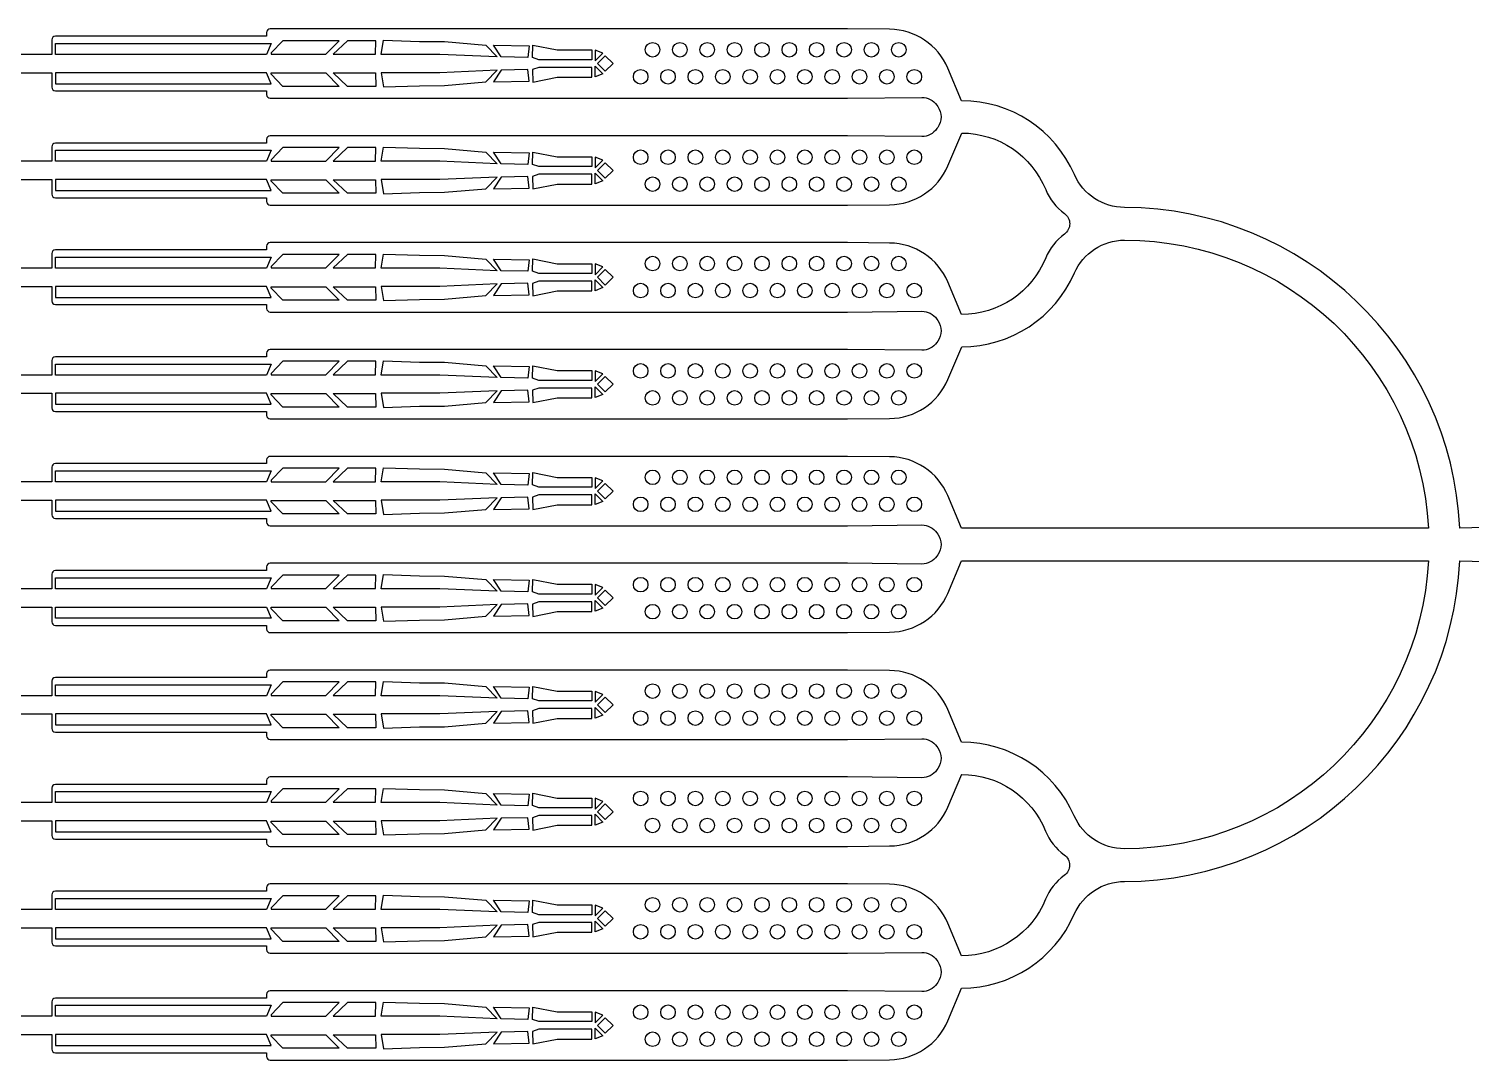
# Model space of a CAD drawing. Header units: millimetres. Extents: x 1762 to 23394, y 1311 to 16310.
# Drawn here: x 18372 to 20744, y 13691 to 15387 of the extents above; entities that cross this region are included whole.
import ezdxf

# ---------------------------------------------------------------- set-up
doc = ezdxf.new("R2010")
doc.units = ezdxf.units.MM
doc.layers.add('2-LIGHT', color=80, linetype='Continuous')
doc.layers.add('3-DARK', color=5, linetype='Continuous')

msp = doc.modelspace()

# ---------------------------------------------------------------- linework, layer by layer
at = {"layer": '2-LIGHT'}
for points in [[(19906.4, 15269), (19883.6, 15322.8), (19883.6, 15322.8, 0.297874), (19788, 15386.8), (19788, 15386.8), (19718.6, 15387.5), (18769.3, 15387.5, 0.414202), (18763.3, 15381.5), (18763.3, 15375.5), (18415.9, 15375.5, 0.414214), (18409.9, 15369.5), (18409.9, 15345.4), (17725, 15345.4), (16405.9, 15353.1), (11520.9, 14598.3, -0.038341)], [(21840, 14596.7), (20725.8, 14565.9, 0.399021), (20174.4, 15093.7, -0.298237), (20091.9, 15147.8), (20091.9, 15147.8, 0.298237), (19906.4, 15269.2, -0.298237)], [(11520.9, 14481.3), (16405.9, 13726.5), (17724.3, 13733.2), (18409.9, 13733.2), (18409.9, 13733.2), (18409.9, 13709.1, 0.414214), (18415.9, 13703.1), (18763.3, 13703.1), (18763.3, 13697.1, 0.414202), (18769.3, 13691.1), (19718.6, 13691.1), (19788, 13691.8), (19788, 13691.8, 0.297874), (19883.6, 13755.7), (19883.6, 13755.7), (19906.4, 13809.5, 0.297847), (20091.6, 13931), (20091.6, 13931, -0.298237), (20174.1, 13985, 0.399114), (20725.7, 14512.7), (21839.9, 14482)]]:
    msp.add_lwpolyline(points, format="xyb", dxfattribs=at)
at = {"layer": '3-DARK'}
for points in [[(18415.9, 15363.5), (18415.9, 15363.5), (18770.6, 15363.5), (18763.3, 15345.4), (18415.9, 15345.4)], [(18790.1, 15368), (18770.7, 15348.1), (18770.7, 15345.8), (18860.7, 15345.8), (18882.9, 15368)], [(18896.5, 15368), (18872.7, 15345.8), (18942.6, 15345.8), (18943.1, 15368)], [(19014.9, 15366.8), (19056, 15366.4), (19123.9, 15360.5), (19142.7, 15341.3), (19048.1, 15345.4), (18951.7, 15345.4), (18955.3, 15368.7)], [(19194.9, 15359.4), (19193, 15340.3), (19149.3, 15341.3), (19136.7, 15360.5)], [(19298.3, 15336.7), (19210.8, 15336.7), (19200.6, 15340.3), (19201.4, 15360.7), (19241.1, 15352.8), (19298.3, 15352.8)], [(19316.1, 15347.4), (19303.4, 15352.4), (19303.4, 15334.6)], [(19241.1, 15308), (19298.3, 15308), (19298.3, 15324.1), (19210.8, 15324.1), (19200.6, 15320.4), (19201.4, 15300)], [(19316.1, 15313.4), (19303.4, 15308.4), (19303.4, 15326.1)], [(19333.1, 15330.4), (19320.3, 15317.7), (19307.6, 15330.4), (19320.3, 15343.1)], [(18415.9, 15297.3), (18415.9, 15297.3), (18770.6, 15297.3), (18763.3, 15315.4), (18415.9, 15315.4)], [(18790.1, 15292.8), (18770.7, 15312.7), (18770.7, 15315), (18860.7, 15315), (18882.9, 15292.8)], [(18896.5, 15292.8), (18872.7, 15315), (18942.6, 15315), (18943.1, 15292.8)], [(19048.1, 15315.4), (18951.7, 15315.4), (18955.3, 15292.1), (19014.9, 15294), (19056, 15294.4), (19123.9, 15300.3), (19142.7, 15319.5)], [(19193, 15320.5), (19149.3, 15319.5), (19136.7, 15300.3), (19194.9, 15301.3)], [(18415.9, 15187.7), (18415.9, 15187.7), (18770.6, 15187.7), (18763.3, 15169.6), (18415.9, 15169.6)], [(18790.1, 15192.2), (18770.7, 15172.3), (18770.7, 15170), (18860.7, 15170), (18882.9, 15192.2)], [(18872.7, 15170), (18942.6, 15170), (18943.1, 15192.2), (18896.5, 15192.2)], [(18951.7, 15169.6), (18951.7, 15169.6), (18955.3, 15192.9), (19014.9, 15191), (19056, 15190.6), (19123.9, 15184.7), (19142.7, 15165.5), (19048.1, 15169.6)], [(19193, 15164.5), (19149.3, 15165.5), (19136.7, 15184.7), (19194.9, 15183.6)], [(19241.1, 15177), (19298.3, 15177), (19298.3, 15160.9), (19210.8, 15160.9), (19200.6, 15164.5), (19201.4, 15184.9)], [(19316.1, 15171.6), (19303.4, 15176.6), (19303.4, 15158.8)], [(19333.1, 15154.6), (19320.3, 15167.3), (19307.6, 15154.6), (19320.3, 15141.9)], [(18415.9, 15121.5), (18415.9, 15121.5), (18770.6, 15121.5), (18763.3, 15139.6), (18415.9, 15139.6)], [(18790.1, 15117), (18770.7, 15136.9), (18770.7, 15139.2), (18860.7, 15139.2), (18882.9, 15117)], [(18896.5, 15117), (18872.7, 15139.2), (18942.6, 15139.2), (18943.1, 15117)], [(18951.7, 15139.6), (18951.7, 15139.6), (18955.3, 15116.3), (19014.9, 15118.2), (19056, 15118.6), (19123.9, 15124.5), (19142.7, 15143.7), (19048.1, 15139.6)], [(19193, 15144.7), (19149.3, 15143.7), (19136.7, 15124.5), (19194.9, 15125.5)], [(19298.3, 15148.3), (19210.8, 15148.3), (19200.6, 15144.6), (19201.4, 15124.2), (19241.1, 15132.2), (19298.3, 15132.2)], [(19316.1, 15137.6), (19303.4, 15132.6), (19303.4, 15150.3)], [(18770.7, 14996.5), (18770.7, 14994.2), (18860.7, 14994.2), (18882.9, 15016.4), (18790.1, 15016.4)], [(18872.7, 14994.2), (18942.6, 14994.2), (18943.1, 15016.4), (18896.5, 15016.4)], [(19142.7, 14989.7), (19048.1, 14993.8), (18951.7, 14993.8), (18955.3, 15017.1), (19014.9, 15015.2), (19056, 15014.8), (19123.9, 15008.9)], [(18415.9, 15011.9), (18415.9, 15011.9), (18770.6, 15011.9), (18763.3, 14993.8), (18415.9, 14993.8)], [(19193, 14988.7), (19149.3, 14989.7), (19136.7, 15008.9), (19194.9, 15007.8)], [(19298.3, 15001.2), (19298.3, 14985.1), (19210.8, 14985.1), (19200.6, 14988.7), (19201.4, 15009.1), (19241.1, 15001.2)], [(19316.1, 14995.8), (19303.4, 15000.8), (19303.4, 14983)], [(19193, 14968.9), (19149.3, 14967.9), (19136.7, 14948.7), (19194.9, 14949.7)], [(19298.3, 14956.4), (19298.3, 14972.5), (19210.8, 14972.5), (19200.6, 14968.8), (19201.4, 14948.4), (19241.1, 14956.4)], [(19303.4, 14956.8), (19303.4, 14974.5), (19316.1, 14961.8)], [(19333.1, 14978.8), (19320.3, 14966.1), (19307.6, 14978.8), (19320.3, 14991.5)], [(18415.9, 14945.7), (18415.9, 14945.7), (18770.6, 14945.7), (18763.3, 14963.8), (18415.9, 14963.8)], [(18860.7, 14963.4), (18882.9, 14941.2), (18790.1, 14941.2), (18770.7, 14961.1), (18770.7, 14963.4)], [(18896.5, 14941.2), (18872.7, 14963.4), (18942.6, 14963.4), (18943.1, 14941.2)], [(19056, 14942.8), (19123.9, 14948.7), (19142.7, 14967.9), (19048.1, 14963.8), (18951.7, 14963.8), (18955.3, 14940.5), (19014.9, 14942.4)], [(18415.9, 14836.1), (18415.9, 14836.1), (18770.6, 14836.1), (18763.3, 14818), (18415.9, 14818)], [(18770.7, 14818.4), (18860.7, 14818.4), (18882.9, 14840.6), (18790.1, 14840.6), (18770.7, 14820.7)], [(18896.5, 14840.6), (18872.7, 14818.4), (18942.6, 14818.4), (18943.1, 14840.6)], [(18951.7, 14818), (18951.7, 14818), (18955.3, 14841.3), (19014.9, 14839.4), (19056, 14839), (19123.9, 14833.1), (19142.7, 14813.9), (19048.1, 14818)], [(19193, 14812.9), (19149.3, 14813.9), (19136.7, 14833.1), (19194.9, 14832)], [(19241.1, 14825.4), (19298.3, 14825.4), (19298.3, 14809.3), (19210.8, 14809.3), (19200.6, 14812.9), (19201.4, 14833.3)], [(19316.1, 14820), (19303.4, 14825), (19303.4, 14807.2)], [(19320.3, 14790.3), (19333.1, 14803), (19320.3, 14815.7), (19307.6, 14803)], [(18415.9, 14769.9), (18415.9, 14769.9), (18770.6, 14769.9), (18763.3, 14788), (18415.9, 14788)], [(18790.1, 14765.4), (18770.7, 14785.3), (18770.7, 14787.6), (18860.7, 14787.6), (18882.9, 14765.4)], [(18896.5, 14765.4), (18872.7, 14787.6), (18942.6, 14787.6), (18943.1, 14765.4)], [(19142.7, 14792.1), (19048.1, 14788), (18951.7, 14788), (18955.3, 14764.7), (19014.9, 14766.6), (19056, 14767), (19123.9, 14772.9)], [(19193, 14793.1), (19149.3, 14792.1), (19136.7, 14772.9), (19194.9, 14773.9)], [(19298.3, 14796.7), (19210.8, 14796.7), (19200.6, 14793), (19201.4, 14772.6), (19241.1, 14780.6), (19298.3, 14780.6)], [(19316.1, 14786), (19303.4, 14781), (19303.4, 14798.7)], [(18415.9, 14660.3), (18415.9, 14660.3), (18770.6, 14660.3), (18763.3, 14642.2), (18415.9, 14642.2)], [(18790.1, 14664.8), (18770.7, 14644.9), (18770.7, 14642.6), (18860.7, 14642.6), (18882.9, 14664.8)], [(18872.7, 14642.6), (18942.6, 14642.6), (18943.1, 14664.8), (18896.5, 14664.8)], [(19142.7, 14638.1), (19048.1, 14642.2), (18951.7, 14642.2), (18955.3, 14665.5), (19014.9, 14663.6), (19056, 14663.2), (19123.9, 14657.3)], [(19193, 14637.1), (19149.3, 14638.1), (19136.7, 14657.3), (19194.9, 14656.2)], [(19298.3, 14633.5), (19210.8, 14633.5), (19200.6, 14637.2), (19201.4, 14657.5), (19241.1, 14649.6), (19298.3, 14649.6)], [(19316.1, 14644.2), (19303.4, 14649.2), (19303.4, 14631.5)], [(19333.1, 14627.2), (19320.3, 14614.5), (19307.6, 14627.2), (19320.3, 14639.9)], [(18415.9, 14594.1), (18415.9, 14594.1), (18770.6, 14594.1), (18763.3, 14612.2), (18415.9, 14612.2)], [(18951.7, 14612.2), (18951.7, 14612.2), (18955.3, 14588.9), (19014.9, 14590.8), (19056, 14591.2), (19123.9, 14597.1), (19142.7, 14616.3), (19048.1, 14612.2)], [(19193, 14617.3), (19149.3, 14616.3), (19136.7, 14597.1), (19194.9, 14598.2)], [(19200.6, 14617.2), (19201.4, 14596.9), (19241.1, 14604.8), (19298.3, 14604.8), (19298.3, 14620.9), (19210.8, 14620.9)], [(19316.1, 14610.2), (19303.4, 14605.2), (19303.4, 14622.9)], [(18790.1, 14589.6), (18770.7, 14609.5), (18770.7, 14611.8), (18860.7, 14611.8), (18882.9, 14589.6)], [(18896.5, 14589.6), (18872.7, 14611.8), (18942.6, 14611.8), (18943.1, 14589.6)], [(18415.9, 14484.5), (18415.9, 14484.5), (18770.6, 14484.5), (18763.3, 14466.4), (18415.9, 14466.4)], [(18790.1, 14489), (18770.7, 14469.1), (18770.7, 14466.8), (18860.7, 14466.8), (18882.9, 14489)], [(18872.7, 14466.8), (18942.6, 14466.8), (18943.1, 14489), (18896.5, 14489)], [(19142.7, 14462.3), (19048.1, 14466.4), (18951.7, 14466.4), (18955.3, 14489.7), (19014.9, 14487.8), (19056, 14487.4), (19123.9, 14481.5)], [(19136.7, 14481.5), (19194.9, 14480.4), (19193, 14461.3), (19149.3, 14462.3)], [(19298.3, 14473.8), (19298.3, 14457.7), (19210.8, 14457.7), (19200.6, 14461.4), (19201.4, 14481.7), (19241.1, 14473.8)], [(19316.1, 14468.4), (19303.4, 14473.4), (19303.4, 14455.7)], [(19316.1, 14434.4), (19303.4, 14429.4), (19303.4, 14447.1)], [(19333.1, 14451.4), (19320.3, 14464.1), (19307.6, 14451.4), (19320.3, 14438.7)], [(18415.9, 14418.3), (18415.9, 14418.3), (18415.9, 14436.4), (18763.3, 14436.4), (18770.6, 14418.3)], [(18790.1, 14413.8), (18770.7, 14433.7), (18770.7, 14436), (18860.7, 14436), (18882.9, 14413.8)], [(18872.7, 14436), (18942.6, 14436), (18943.1, 14413.8), (18896.5, 14413.8)], [(19123.9, 14421.3), (19142.7, 14440.5), (19048.1, 14436.4), (18951.7, 14436.4), (18955.3, 14413.1), (19014.9, 14415), (19056, 14415.4)], [(19193, 14441.5), (19149.3, 14440.5), (19136.7, 14421.3), (19194.9, 14422.4)], [(19298.3, 14445.1), (19210.8, 14445.1), (19200.6, 14441.4), (19201.4, 14421.1), (19241.1, 14429), (19298.3, 14429)], [(18415.9, 14308.7), (18415.9, 14308.7), (18770.6, 14308.7), (18763.3, 14290.6), (18415.9, 14290.6)], [(18860.7, 14291), (18882.9, 14313.2), (18790.1, 14313.2), (18770.7, 14293.3), (18770.7, 14291)], [(18896.5, 14313.2), (18872.7, 14291), (18942.6, 14291), (18943.1, 14313.2)], [(19142.7, 14286.5), (19048.1, 14290.6), (18951.7, 14290.6), (18955.3, 14313.9), (19014.9, 14312), (19056, 14311.6), (19123.9, 14305.7)], [(19193, 14285.5), (19149.3, 14286.5), (19136.7, 14305.7), (19194.9, 14304.6)], [(19298.3, 14281.9), (19210.8, 14281.9), (19200.6, 14285.6), (19201.4, 14305.9), (19241.1, 14298), (19298.3, 14298)], [(19316.1, 14292.6), (19303.4, 14297.6), (19303.4, 14279.9)], [(19333.1, 14275.6), (19320.3, 14262.9), (19307.6, 14275.6), (19320.3, 14288.3)], [(18415.9, 14242.5), (18415.9, 14242.5), (18770.6, 14242.5), (18763.3, 14260.6), (18415.9, 14260.6)], [(18770.7, 14260.2), (18860.7, 14260.2), (18882.9, 14238), (18790.1, 14238), (18770.7, 14257.9)], [(18896.5, 14238), (18872.7, 14260.2), (18942.6, 14260.2), (18943.1, 14238)], [(19014.9, 14239.2), (19056, 14239.6), (19123.9, 14245.5), (19142.7, 14264.7), (19048.1, 14260.6), (18951.7, 14260.6), (18955.3, 14237.3)], [(19193, 14265.7), (19149.3, 14264.7), (19136.7, 14245.5), (19194.9, 14246.6)], [(19201.4, 14245.3), (19241.1, 14253.2), (19298.3, 14253.2), (19298.3, 14269.3), (19210.8, 14269.3), (19200.6, 14265.6)], [(19316.1, 14258.6), (19303.4, 14253.6), (19303.4, 14271.3)], [(19048.1, 14114.8), (18951.7, 14114.8), (18955.3, 14138.1), (19014.9, 14136.2), (19056, 14135.8), (19123.9, 14129.9), (19142.7, 14110.7)], [(18415.9, 14132.9), (18415.9, 14132.9), (18770.6, 14132.9), (18763.3, 14114.8), (18415.9, 14114.8)], [(18790.1, 14137.4), (18770.7, 14117.5), (18770.7, 14115.2), (18860.7, 14115.2), (18882.9, 14137.4)], [(18896.5, 14137.4), (18872.7, 14115.2), (18942.6, 14115.2), (18943.1, 14137.4)], [(19194.9, 14128.8), (19193, 14109.7), (19149.3, 14110.7), (19136.7, 14129.9)], [(19298.3, 14106.1), (19210.8, 14106.1), (19200.6, 14109.8), (19201.4, 14130.1), (19241.1, 14122.2), (19298.3, 14122.2)], [(19316.1, 14116.8), (19303.4, 14121.8), (19303.4, 14104.1)], [(19201.4, 14069.5), (19241.1, 14077.4), (19298.3, 14077.4), (19298.3, 14093.5), (19210.8, 14093.5), (19200.6, 14089.8)], [(19316.1, 14082.8), (19303.4, 14077.8), (19303.4, 14095.5)], [(19333.1, 14099.8), (19320.3, 14112.5), (19307.6, 14099.8), (19320.3, 14087.1)], [(18415.9, 14066.7), (18415.9, 14066.7), (18770.6, 14066.7), (18763.3, 14084.8), (18415.9, 14084.8)], [(18790.1, 14062.2), (18770.7, 14082.1), (18770.7, 14084.4), (18860.7, 14084.4), (18882.9, 14062.2)], [(18896.5, 14062.2), (18872.7, 14084.4), (18942.6, 14084.4), (18943.1, 14062.2)], [(19048.1, 14084.8), (18951.7, 14084.8), (18955.3, 14061.5), (19014.9, 14063.4), (19056, 14063.8), (19123.9, 14069.7), (19142.7, 14088.9)], [(19193, 14089.9), (19149.3, 14088.9), (19136.7, 14069.7), (19194.9, 14070.8)], [(18415.9, 13957.1), (18415.9, 13957.1), (18770.6, 13957.1), (18763.3, 13939), (18415.9, 13939)], [(18790.1, 13961.6), (18770.7, 13941.7), (18770.7, 13939.4), (18860.7, 13939.4), (18882.9, 13961.6)], [(18872.7, 13939.4), (18942.6, 13939.4), (18943.1, 13961.6), (18896.5, 13961.6)], [(19142.7, 13934.9), (19048.1, 13939), (18951.7, 13939), (18955.3, 13962.3), (19014.9, 13960.4), (19056, 13960), (19123.9, 13954.1)], [(19193, 13933.9), (19149.3, 13934.9), (19136.7, 13954.1), (19194.9, 13953)], [(19201.4, 13954.3), (19241.1, 13946.4), (19298.3, 13946.4), (19298.3, 13930.3), (19210.8, 13930.3), (19200.6, 13934)], [(19316.1, 13941), (19303.4, 13946), (19303.4, 13928.3)], [(19320.3, 13936.7), (19333.1, 13924), (19320.3, 13911.3), (19307.6, 13924)], [(18415.9, 13890.9), (18415.9, 13890.9), (18770.6, 13890.9), (18763.3, 13909), (18415.9, 13909)], [(18790.1, 13886.4), (18770.7, 13906.3), (18770.7, 13908.6), (18860.7, 13908.6), (18882.9, 13886.4)], [(18896.5, 13886.4), (18872.7, 13908.6), (18942.6, 13908.6), (18943.1, 13886.4)], [(19014.9, 13887.6), (19056, 13888), (19123.9, 13893.9), (19142.7, 13913.1), (19048.1, 13909), (18951.7, 13909), (18955.3, 13885.7)], [(19193, 13914.1), (19149.3, 13913.1), (19136.7, 13893.9), (19194.9, 13895)], [(19298.3, 13917.7), (19210.8, 13917.7), (19200.6, 13914), (19201.4, 13893.7), (19241.1, 13901.6), (19298.3, 13901.6)], [(19316.1, 13907), (19303.4, 13902), (19303.4, 13919.7)], [(18790.1, 13785.8), (18770.7, 13765.9), (18770.7, 13763.6), (18860.7, 13763.6), (18882.9, 13785.8)], [(18896.5, 13785.8), (18872.7, 13763.6), (18942.6, 13763.6), (18943.1, 13785.8)], [(19014.9, 13784.6), (19056, 13784.2), (19123.9, 13778.3), (19142.7, 13759.1), (19048.1, 13763.2), (18951.7, 13763.2), (18955.3, 13786.5)], [(18415.9, 13781.3), (18415.9, 13781.3), (18770.6, 13781.3), (18763.3, 13763.2), (18415.9, 13763.2)], [(19193, 13758.1), (19149.3, 13759.1), (19136.7, 13778.3), (19194.9, 13777.2)], [(19241.1, 13770.6), (19298.3, 13770.6), (19298.3, 13754.5), (19210.8, 13754.5), (19200.6, 13758.2), (19201.4, 13778.5)], [(19316.1, 13765.2), (19303.4, 13770.2), (19303.4, 13752.5)], [(19320.3, 13735.5), (19333.1, 13748.2), (19320.3, 13760.9), (19307.6, 13748.2)], [(19142.7, 13737.3), (19048.1, 13733.2), (18951.7, 13733.2), (18955.3, 13709.9), (19014.9, 13711.8), (19056, 13712.2), (19123.9, 13718.1)], [(19193, 13738.3), (19149.3, 13737.3), (19136.7, 13718.1), (19194.9, 13719.2)], [(19201.4, 13717.9), (19241.1, 13725.8), (19298.3, 13725.8), (19298.3, 13741.9), (19210.8, 13741.9), (19200.6, 13738.2)], [(19316.1, 13731.2), (19303.4, 13726.2), (19303.4, 13743.9)], [(18415.9, 13715.1), (18415.9, 13715.1), (18770.6, 13715.1), (18763.3, 13733.2), (18415.9, 13733.2)], [(18860.7, 13732.8), (18882.9, 13710.6), (18790.1, 13710.6), (18770.7, 13730.5), (18770.7, 13732.8)], [(18872.7, 13732.8), (18942.6, 13732.8), (18943.1, 13710.6), (18896.5, 13710.6)]]:
    msp.add_lwpolyline(points, close=True, dxfattribs=at)
for points in [[(17724.3, 15315.4), (18409.9, 15315.4), (18409.9, 15291.5, 0.414214), (18415.9, 15285.5), (18763.3, 15285.5), (18763.3, 15279.3, 0.414202), (18769.3, 15273.3), (19718.6, 15273.3), (19840.8, 15274.6), (19840.8, 15274.6, -0.248427), (19865.8, 15261.7), (19867.2, 15259.6, -0.313458), (19867.2, 15225.4), (19865.8, 15223.3, -0.248427), (19840.8, 15210.4), (19840.8, 15210.4), (19718.6, 15211.7), (18769.3, 15211.7, 0.414202), (18763.3, 15205.7), (18763.3, 15199.5), (18415.9, 15199.5, 0.414214), (18409.9, 15193.5), (18409.9, 15169.6), (18409.9, 15169.6), (17725, 15169.6)], [(17724.3, 15139.6), (18409.9, 15139.6), (18409.9, 15115.5, 0.414214), (18415.9, 15109.5), (18763.3, 15109.5), (18763.3, 15103.5, 0.414202), (18769.3, 15097.5), (19718.6, 15097.5), (19788, 15098.2, 0.297874), (19883.6, 15162.1), (19906.5, 15216.1, -0.305187), (20044.7, 15123), (20044.7, 15123, 0.140884), (20075.4, 15083.9), (20075.4, 15083.9, -0.511439), (20075.4, 15049.8), (20075.4, 15049.8, 0.140884), (20044.7, 15010.7), (20044.7, 15010.7, -0.3054), (19906.4, 14917.6), (19906.4, 14917.6), (19883.6, 14971.2), (19883.6, 14971.2, 0.297874), (19788, 15035.2), (19788, 15035.2), (19718.6, 15035.9), (18769.3, 15035.9, 0.414202), (18763.3, 15029.9), (18763.3, 15023.9), (18415.9, 15023.9, 0.414214), (18409.9, 15017.9), (18409.9, 14993.8), (17725, 14993.8)], [(17724.3, 14788), (18409.9, 14788), (18409.9, 14788), (18409.9, 14763.9, 0.414214), (18415.9, 14757.9), (18763.3, 14757.9), (18763.3, 14751.9, 0.414202), (18769.3, 14745.9), (19718.6, 14745.9), (19788, 14746.6), (19788, 14746.6, 0.297874), (19883.6, 14810.5), (19883.6, 14810.5), (19906.5, 14864.5), (19906.5, 14864.5, 0.298173), (20091.9, 14985.9), (20091.9, 14985.9, -0.298237), (20174.4, 15039.9, -0.398787), (20674.2, 14565.9), (19906.4, 14565.9), (19883.6, 14619.7), (19883.6, 14619.7, 0.297874), (19788, 14683.6), (19788, 14683.6), (19718.6, 14684.3), (18769.3, 14684.3, 0.414202), (18763.3, 14678.3), (18763.3, 14672.3), (18415.9, 14672.3, 0.414214), (18409.9, 14666.3), (18409.9, 14642.2), (17725, 14642.2)], [(17724.3, 14963.8), (18409.9, 14963.8), (18409.9, 14939.9, 0.414214), (18415.9, 14933.9), (18763.3, 14933.9), (18763.3, 14927.7, 0.414202), (18769.3, 14921.7), (19718.6, 14921.7), (19840.8, 14923), (19840.8, 14923, -0.248427), (19865.8, 14910.1), (19867.2, 14908, -0.313458), (19867.2, 14873.8), (19865.8, 14871.7, -0.248427), (19840.8, 14858.8), (19840.8, 14858.8), (19718.6, 14860.1), (18769.3, 14860.1, 0.414202), (18763.3, 14854.1), (18763.3, 14847.9), (18415.9, 14847.9, 0.414214), (18409.9, 14841.9), (18409.9, 14818), (18409.9, 14818), (17725, 14818)], [(17724.3, 14612.2), (18409.9, 14612.2), (18409.9, 14588.3, 0.414214), (18415.9, 14582.3), (18763.3, 14582.3), (18763.3, 14576.1, 0.414202), (18769.3, 14570.1), (19718.6, 14570.1), (19840.8, 14571.4), (19840.8, 14571.4, -0.248427), (19865.8, 14558.5), (19867.2, 14556.4, -0.313458), (19867.2, 14522.2), (19865.8, 14520.1, -0.248427), (19840.8, 14507.2), (19840.8, 14507.2), (19718.6, 14508.5), (18769.3, 14508.5, 0.414202), (18763.3, 14502.5), (18763.3, 14496.3), (18415.9, 14496.3, 0.414214), (18409.9, 14490.3), (18409.9, 14466.4), (18409.9, 14466.4), (17725, 14466.4)], [(17724.3, 14260.6), (18409.9, 14260.6), (18409.9, 14236.7, 0.414214), (18415.9, 14230.7), (18763.3, 14230.7), (18763.3, 14224.5, 0.414202), (18769.3, 14218.5), (19718.6, 14218.5), (19840.8, 14219.8), (19840.8, 14219.8, -0.248427), (19865.8, 14206.9), (19867.2, 14204.8, -0.313458), (19867.2, 14170.6), (19865.8, 14168.5, -0.248427), (19840.8, 14155.6), (19840.8, 14155.6), (19718.6, 14156.9), (18769.3, 14156.9, 0.414202), (18763.3, 14150.9), (18763.3, 14144.7), (18415.9, 14144.7, 0.414214), (18409.9, 14138.7), (18409.9, 14114.8), (18409.9, 14114.8), (17725, 14114.8)], [(17724.3, 14084.8), (18409.9, 14084.8), (18409.9, 14084.8), (18409.9, 14060.7, 0.414214), (18415.9, 14054.7), (18763.3, 14054.7), (18763.3, 14048.7, 0.414202), (18769.3, 14042.7), (19718.6, 14042.7), (19788, 14043.4), (19788, 14043.4, 0.297874), (19883.6, 14107.3), (19883.6, 14107.3), (19906.5, 14161.3)], [(19906.1, 14161.1, -0.305267), (20044.4, 14068), (20044.4, 14068, 0.140884), (20075.1, 14028.9), (20075.1, 14028.9, -0.511439), (20075.1, 13994.9), (20075.1, 13994.9, 0.140884), (20044.4, 13955.8), (20044.4, 13955.8, -0.30474), (19906.4, 13862.7), (19883.6, 13916.5), (19883.6, 13916.5, 0.297874), (19788, 13980.4), (19788, 13980.4), (19718.6, 13981.1), (18769.3, 13981.1, 0.414202), (18763.3, 13975.1), (18763.3, 13969.1), (18415.9, 13969.1, 0.414214), (18409.9, 13963.1), (18409.9, 13939), (17725, 13939)], [(17724.3, 13909), (18409.9, 13909), (18409.9, 13885.1, 0.414214), (18415.9, 13879.1), (18763.3, 13879.1), (18763.3, 13872.9, 0.414202), (18769.3, 13866.9), (19718.6, 13866.9), (19840.8, 13868.2), (19840.8, 13868.2, -0.248427), (19865.8, 13855.3), (19867.2, 13853.2, -0.313458), (19867.2, 13819), (19865.8, 13816.9, -0.248427), (19840.8, 13804), (19840.8, 13804), (19718.6, 13805.3), (18769.3, 13805.3, 0.414202), (18763.3, 13799.3), (18763.3, 13793.1), (18415.9, 13793.1, 0.414214), (18409.9, 13787.1), (18409.9, 13763.2), (18409.9, 13763.2), (17725, 13763.2)]]:
    msp.add_lwpolyline(points, format="xyb", dxfattribs=at)
at = {"layer": '3-DARK', "linetype": 'Continuous'}
msp.add_lwpolyline([(17724.3, 14436.4), (18409.9, 14436.4), (18409.9, 14436.4), (18409.9, 14412.3, 0.414214), (18415.9, 14406.3), (18763.3, 14406.3), (18763.3, 14400.3, 0.414202), (18769.3, 14394.3), (19718.6, 14394.3), (19788, 14395), (19788, 14395, 0.297874), (19883.6, 14458.9), (19883.6, 14458.9), (19906.4, 14512.7), (20674.2, 14512.7, -0.39889), (20174.1, 14038.8, -0.298237), (20091.6, 14092.8), (20091.6, 14092.8, 0.297854), (19906.4, 14214.3), (19883.6, 14268.1), (19883.6, 14268.1, 0.297874), (19788, 14332), (19788, 14332), (19718.6, 14332.7), (18769.3, 14332.7, 0.414202), (18763.3, 14326.7), (18763.3, 14320.7), (18415.9, 14320.7, 0.414214), (18409.9, 14314.7), (18409.9, 14290.6), (17725, 14290.6)], format="xyb", dxfattribs=at)
at = {"layer": '3-DARK'}
for centre in [(19398, 15353), (19443, 15353), (19488, 15353), (19533, 15353), (19578, 15353), (19623, 15353), (19668, 15353), (19713, 15353), (19758, 15353), (19803, 15353), (19378.5, 15308.6), (19423.5, 15308.6), (19468.5, 15308.6), (19513.5, 15308.6), (19558.5, 15308.6), (19603.5, 15308.6), (19648.5, 15308.6), (19693.5, 15308.6), (19738.5, 15308.6), (19783.5, 15308.6), (19828.5, 15308.6), (19378.5, 15176.4), (19423.5, 15176.4), (19468.5, 15176.4), (19513.5, 15176.4), (19558.5, 15176.4), (19603.5, 15176.4), (19648.5, 15176.4), (19693.5, 15176.4), (19738.5, 15176.4), (19783.5, 15176.4), (19828.5, 15176.4), (19398, 15132), (19443, 15132), (19488, 15132), (19533, 15132), (19578, 15132), (19623, 15132), (19668, 15132), (19713, 15132), (19758, 15132), (19803, 15132), (19398, 15001.4), (19443, 15001.4), (19488, 15001.4), (19533, 15001.4), (19578, 15001.4), (19623, 15001.4), (19668, 15001.4), (19713, 15001.4), (19758, 15001.4), (19803, 15001.4), (19378.5, 14957), (19423.5, 14957), (19468.5, 14957), (19513.5, 14957), (19558.5, 14957), (19603.5, 14957), (19648.5, 14957), (19693.5, 14957), (19738.5, 14957), (19783.5, 14957), (19828.5, 14957), (19378.5, 14824.8), (19423.5, 14824.8), (19468.5, 14824.8), (19513.5, 14824.8), (19558.5, 14824.8), (19603.5, 14824.8), (19648.5, 14824.8), (19693.5, 14824.8), (19738.5, 14824.8), (19783.5, 14824.8), (19828.5, 14824.8), (19398, 14780.4), (19443, 14780.4), (19488, 14780.4), (19533, 14780.4), (19578, 14780.4), (19623, 14780.4), (19668, 14780.4), (19713, 14780.4), (19758, 14780.4), (19803, 14780.4), (19398, 14649.8), (19443, 14649.8), (19488, 14649.8), (19533, 14649.8), (19578, 14649.8), (19623, 14649.8), (19668, 14649.8), (19713, 14649.8), (19758, 14649.8), (19803, 14649.8), (19378.5, 14605.4), (19423.5, 14605.4), (19468.5, 14605.4), (19513.5, 14605.4), (19558.5, 14605.4), (19603.5, 14605.4), (19648.5, 14605.4), (19693.5, 14605.4), (19738.5, 14605.4), (19783.5, 14605.4), (19828.5, 14605.4), (19378.5, 14473.2), (19423.5, 14473.2), (19468.5, 14473.2), (19513.5, 14473.2), (19558.5, 14473.2), (19603.5, 14473.2), (19648.5, 14473.2), (19693.5, 14473.2), (19738.5, 14473.2), (19783.5, 14473.2), (19828.5, 14473.2), (19398, 14428.8), (19443, 14428.8), (19488, 14428.8), (19533, 14428.8), (19578, 14428.8), (19623, 14428.8), (19668, 14428.8), (19713, 14428.8), (19758, 14428.8), (19803, 14428.8), (19398, 14298.2), (19443, 14298.2), (19488, 14298.2), (19533, 14298.2), (19578, 14298.2), (19623, 14298.2), (19668, 14298.2), (19713, 14298.2), (19758, 14298.2), (19803, 14298.2), (19378.5, 14253.8), (19423.5, 14253.8), (19468.5, 14253.8), (19513.5, 14253.8), (19558.5, 14253.8), (19603.5, 14253.8), (19648.5, 14253.8), (19693.5, 14253.8), (19738.5, 14253.8), (19783.5, 14253.8), (19828.5, 14253.8), (19378.5, 14121.6), (19423.5, 14121.6), (19468.5, 14121.6), (19513.5, 14121.6), (19558.5, 14121.6), (19603.5, 14121.6), (19648.5, 14121.6), (19693.5, 14121.6), (19738.5, 14121.6), (19783.5, 14121.6), (19828.5, 14121.6), (19398, 14077.2), (19443, 14077.2), (19488, 14077.2), (19533, 14077.2), (19578, 14077.2), (19623, 14077.2), (19668, 14077.2), (19713, 14077.2), (19758, 14077.2), (19803, 14077.2), (19398, 13946.6), (19443, 13946.6), (19488, 13946.6), (19533, 13946.6), (19578, 13946.6), (19623, 13946.6), (19668, 13946.6), (19713, 13946.6), (19758, 13946.6), (19803, 13946.6), (19378.5, 13902.2), (19423.5, 13902.2), (19468.5, 13902.2), (19513.5, 13902.2), (19558.5, 13902.2), (19603.5, 13902.2), (19648.5, 13902.2), (19693.5, 13902.2), (19738.5, 13902.2), (19783.5, 13902.2), (19828.5, 13902.2), (19378.5, 13770), (19423.5, 13770), (19468.5, 13770), (19513.5, 13770), (19558.5, 13770), (19603.5, 13770), (19648.5, 13770), (19693.5, 13770), (19738.5, 13770), (19783.5, 13770), (19828.5, 13770), (19398, 13725.6), (19443, 13725.6), (19488, 13725.6), (19533, 13725.6), (19578, 13725.6), (19623, 13725.6), (19668, 13725.6), (19713, 13725.6), (19758, 13725.6), (19803, 13725.6)]:
    msp.add_circle(centre, 12, dxfattribs=at)

doc.saveas('drawing.dxf')
